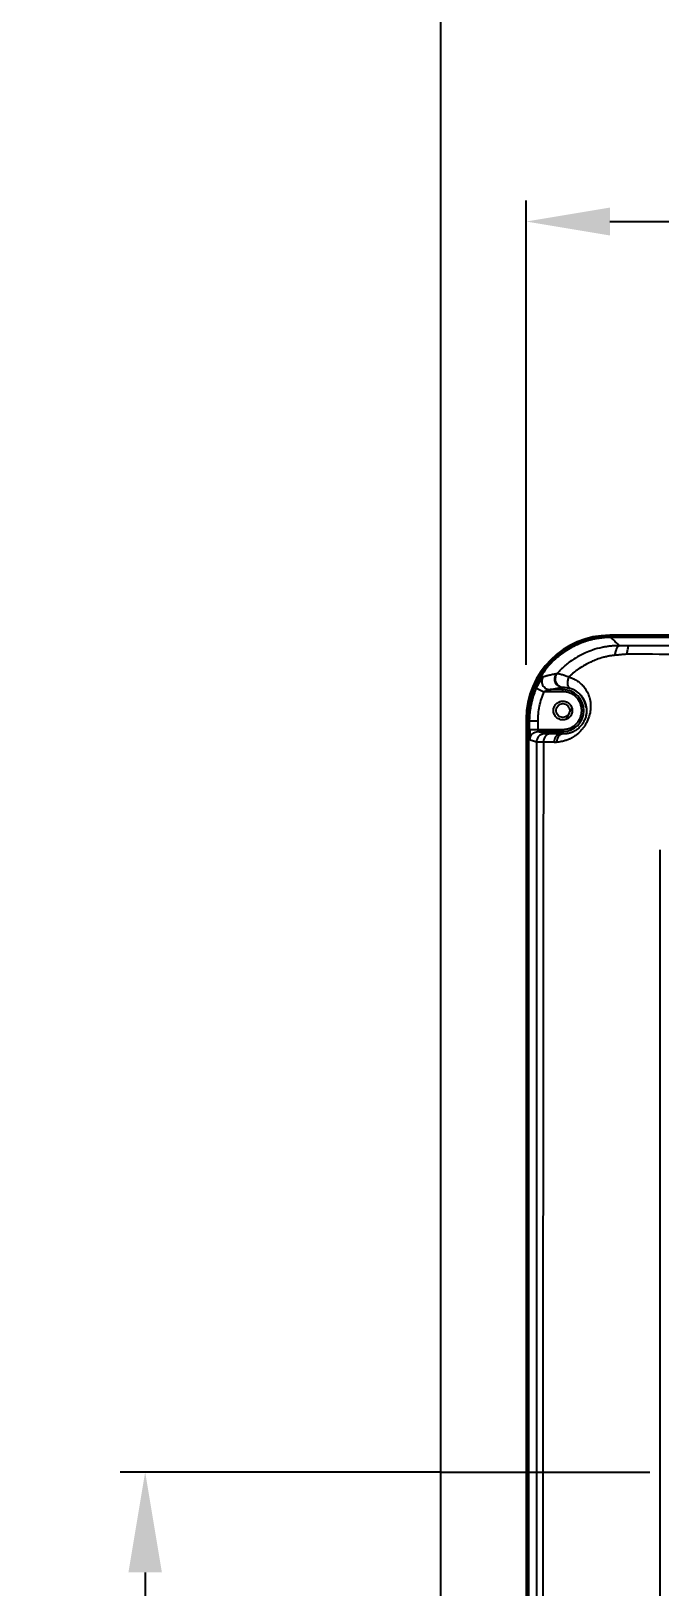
# Model space of a CAD drawing. Extents: x -7692 to 9871, y -72 to 2456.
# Drawn here: x -7653.2 to -7503, y 1648.3 to 2020.1 of the extents above; entities that cross this region are included whole.
import ezdxf

# ---------------------------------------------------------------- set-up
doc = ezdxf.new("R2010")
doc.units = 0
doc.header["$LTSCALE"] = 20
doc.header["$MEASUREMENT"] = 0
doc.linetypes.add('CENTER', pattern=[2, 1.25, -0.25, 0.25, -0.25])
doc.layers.get('0').update_dxf_attribs({"linetype": 'CONTINUOUS'})
doc.layers.get('DEFPOINTS').update_dxf_attribs({"linetype": 'CONTINUOUS'})
doc.layers.add('6', color=6, linetype='CONTINUOUS')
doc.layers.add('CENTER', color=2, linetype='CENTER')
doc.styles.get("Standard").update_dxf_attribs({"font": 'NanumGothic.ttf'})
doc.dimstyles.get("Standard").update_dxf_attribs({"dimtxt": 2.7, "dimasz": 2.5, "dimexe": 1.5, "dimexo": 1.5, "dimgap": 1.5, "dimtad": 1, "dimdec": 0, "dimlfac": 10, "dimzin": 0, "dimdsep": 46, "dimtxsty": 'Standard', "dimcen": 0, "dimclrt": 2, "dimadec": 0, "dimazin": 0, "dimtfac": 1, "dimtdec": 0, "dimtmove": 0, "dimatfit": 3, "dimfxl": 0, "dimtolj": 1, "dimtzin": 0, "dimarcsym": 0})

# ---------------------------------------------------------------- blocks, each defined once
blk = doc.blocks.new('*D39')
at = {"color": 3, "lineweight": -2}
for p, q in [((-7555.22, 1675.72), (-7631.99, 1675.72)), ((-7625.99, 1651.72), (-7625.99, 1575.79)), ((-7625.99, 1449.72), (-7625.99, 1525.66)), ((-7569.06, 1425.72), (-7631.99, 1425.72))]:
    blk.add_line(p, q, dxfattribs=at)
at = {"color": 3}
for points in [[(-7629.99, 1651.72), (-7621.99, 1651.72), (-7625.99, 1675.72)], [(-7629.99, 1449.72), (-7621.99, 1449.72), (-7625.99, 1425.72)]]:
    blk.add_solid(points, dxfattribs=at)
at = {"layer": 'DEFPOINTS', "color": 0}
for p in [(-7553.42, 1675.72), (-7625.99, 1425.72), (-7567.26, 1425.72)]:
    blk.add_point(p, dxfattribs=at)
at = {"color": 2, "insert": (-7625.99, 1550.72), "char_height": 24, "attachment_point": 5}
blk.add_mtext('\\A1;250', dxfattribs=at)
blk = doc.blocks.new('*D40')
at = {"color": 3, "lineweight": -2}
for p, q in [((-7534.92, 1868.66), (-7534.92, 1979.6)), ((-6879.87, 1690.11), (-6879.87, 1979.6)), ((-7514.92, 1974.6), (-6899.87, 1974.6))]:
    blk.add_line(p, q, dxfattribs=at)
at = {"color": 3}
for points in [[(-7514.92, 1977.94), (-7514.92, 1971.27), (-7534.92, 1974.6)], [(-6899.87, 1977.94), (-6899.87, 1971.27), (-6879.87, 1974.6)]]:
    blk.add_solid(points, dxfattribs=at)
at = {"layer": 'DEFPOINTS', "color": 0}
for p in [(-6879.87, 1974.6), (-7534.92, 1867.16), (-6879.87, 1688.61)]:
    blk.add_point(p, dxfattribs=at)
at = {"color": 2, "insert": (-7207.4, 1995.49), "char_height": 20, "attachment_point": 5}
blk.add_mtext('\\A1;655', dxfattribs=at)

msp = doc.modelspace()

# ---------------------------------------------------------------- linework, layer by layer
for p, q in [((-7335.19, 1875.72), (-7514.92, 1875.72)), ((-7335.51, 1875.45), (-7514.64, 1875.45)), ((-7335.57, 1875.19), (-7514.64, 1875.19)), ((-7526.14, 1862.73), (-7526.14, 1863.25)), ((-7526.14, 1862.23), (-7530.62, 1862.23)), ((-7526.14, 1862.73), (-7529.21, 1862.73)), ((-7526.14, 1862.23), (-7526.14, 1862.73)), ((-7534.92, 1855.72), (-7534.92, 1495.72)), ((-7534.65, 1855.45), (-7534.65, 1496)), ((-7534.39, 1855.45), (-7534.39, 1496)), ((-7534.09, 1853.22), (-7534.09, 1855.15)), ((-7534.09, 1853.22), (-7532.09, 1853.22)), ((-7532.09, 1853.22), (-7532.09, 1855.15)), ((-7532.09, 1853.22), (-7526.14, 1853.22)), ((-7532.05, 1852.72), (-7526.14, 1852.72)), ((-7526.72, 1852.12), (-7529.27, 1852.15)), ((-7526.14, 1853.22), (-7526.14, 1852.72)), ((-7526.14, 1852.72), (-7526.14, 1852.12))]:
    msp.add_line(p, q)
msp.add_circle((-7526.14, 1857.72), 1.65)
for centre, radius, start, end in [((-7514.92, 1855.72), 20, 90, 180), ((-7526.09, 1857.71), 5.58, 7.4628, 72.2846), ((-7526.14, 1857.72), 5, 270, 90), ((-7507.88, 1852.07), 26.2, 177.4509, 180.8815), ((-7526.43, 1850.32), 1.82, 99.2413, 186.2515)]:
    msp.add_arc(centre, radius, start, end)
for points, knots in [([(-7514.92, 1875.19), (-7515.08, 1875.19), (-7515.38, 1875.18), (-7515.84, 1875.16), (-7516.28, 1875.13), (-7516.73, 1875.09), (-7517.16, 1875.03), (-7517.59, 1874.98), (-7518.01, 1874.91), (-7518.42, 1874.83), (-7518.83, 1874.75), (-7519.22, 1874.66), (-7519.61, 1874.56), (-7519.98, 1874.46), (-7520.35, 1874.35), (-7520.7, 1874.24), (-7521.05, 1874.13), (-7521.38, 1874.01), (-7521.71, 1873.89), (-7522.02, 1873.77), (-7522.82, 1873.44), (-7524.08, 1872.83), (-7525.72, 1871.84), (-7527.24, 1870.7), (-7528.63, 1869.43), (-7529.9, 1868.04), (-7531.03, 1866.52), (-7532.03, 1864.88), (-7532.68, 1863.53), (-7533.08, 1862.54), (-7533.31, 1861.91), (-7533.52, 1861.25), (-7533.73, 1860.55), (-7533.91, 1859.82), (-7534.07, 1859.06), (-7534.2, 1858.26), (-7534.3, 1857.44), (-7534.37, 1856.59), (-7534.38, 1856.01), (-7534.39, 1855.72)], [0, 0, 0, 0, 0.0151298, 0.0300926, 0.044878, 0.0594759, 0.0738765, 0.0880703, 0.1020481, 0.1158011, 0.1293207, 0.1425987, 0.1556274, 0.1683991, 0.1809069, 0.193144, 0.205104, 0.2167808, 0.2281687, 0.2392625, 0.250057, 0.3133334, 0.3762976, 0.4386242, 0.5000056, 0.5613855, 0.6237117, 0.6866762, 0.7499538, 0.7707149, 0.7925404, 0.8153929, 0.8392303, 0.8640059, 0.8896682, 0.9161613, 0.9434248, 0.9713939, 1, 1, 1, 1]), ([(-7514.92, 1875.45), (-7516.1, 1875.39), (-7518.63, 1875.25), (-7521.97, 1874.25), (-7524.74, 1872.88), (-7526.44, 1871.81), (-7527.25, 1871.09), (-7527.44, 1870.92)], [0, 0, 0, 0, 0.2599736, 0.5599109, 0.7606481, 0.9434204, 1, 1, 1, 1]), ([(-7514.92, 1875.19), (-7514.92, 1875.26), (-7514.92, 1875.33), (-7514.92, 1875.42), (-7514.92, 1875.45), (-7514.92, 1875.45)], [0, 0, 0, 0, 0.5, 0.5, 1, 1, 1, 1]), ([(-7514.64, 1875.19), (-7514.64, 1875.27), (-7514.64, 1875.33), (-7514.64, 1875.42), (-7514.64, 1875.45), (-7514.64, 1875.45)], [0, 0, 0, 0, 0.5, 0.5, 1, 1, 1, 1]), ([(-7527.44, 1870.92), (-7527.93, 1870.52), (-7528.91, 1869.72), (-7529.71, 1868.73), (-7530.12, 1868.24)], [0, 0, 0, 0, 0.498881, 1, 1, 1, 1]), ([(-7515.94, 1872.95), (-7516.07, 1872.93), (-7516.35, 1872.88), (-7517.4, 1872.68), (-7518.89, 1872.27), (-7520.87, 1871.5), (-7522.66, 1870.59), (-7524.07, 1869.67), (-7525.06, 1868.91), (-7525.7, 1868.38), (-7526.32, 1867.81), (-7526.93, 1867.22), (-7527.31, 1866.8), (-7527.5, 1866.59)], [0, 0, 0, 0, 0.029125, 0.062143, 0.239424, 0.37372, 0.534981, 0.686976, 0.749193, 0.811592, 0.874186, 0.936985, 1, 1, 1, 1]), ([(-7513.71, 1870.92), (-7513.84, 1870.91), (-7514.11, 1870.88), (-7514.52, 1870.83), (-7514.93, 1870.76), (-7515.34, 1870.68), (-7515.75, 1870.6), (-7516.17, 1870.5), (-7516.94, 1870.3), (-7518.05, 1869.94), (-7519.49, 1869.34), (-7520.89, 1868.62), (-7522.01, 1867.91), (-7522.88, 1867.3), (-7523.51, 1866.81), (-7524.13, 1866.29), (-7524.52, 1865.93), (-7524.72, 1865.74)], [0, 0, 0, 0, 0.0328824, 0.066074, 0.0995949, 0.1334644, 0.1677014, 0.2023239, 0.2373494, 0.3597721, 0.4855287, 0.6120088, 0.7410277, 0.8054256, 0.8700368, 0.934887, 1, 1, 1, 1]), ([(-7512.67, 1873.21), (-7512.79, 1873.21), (-7513.04, 1873.21), (-7513.43, 1873.2), (-7513.84, 1873.18), (-7514.27, 1873.15), (-7514.69, 1873.12), (-7515.25, 1873.06), (-7515.66, 1872.99), (-7515.94, 1872.95)], [0, 0, 0, 0, 0.111027, 0.228964, 0.353794, 0.485494, 0.624033, 0.73976, 1, 1, 1, 1]), ([(-7513.71, 1870.92), (-7513.64, 1871.26), (-7513.57, 1871.57), (-7513.41, 1872.13), (-7513.32, 1872.37), (-7513.14, 1872.77), (-7513.05, 1872.92), (-7512.86, 1873.14), (-7512.76, 1873.2), (-7512.67, 1873.21)], [0, 0, 0, 0, 0.25, 0.25, 0.5, 0.5, 0.75, 0.75, 1, 1, 1, 1]), ([(-7510.81, 1871.2), (-7510.97, 1871.18), (-7511.28, 1871.16), (-7511.76, 1871.11), (-7512.24, 1871.07), (-7512.73, 1871.02), (-7513.21, 1870.97), (-7513.54, 1870.94), (-7513.71, 1870.92)], [0, 0, 0, 0, 0.162195, 0.326166, 0.491923, 0.659476, 0.828832, 1, 1, 1, 1]), ([(-7510.81, 1871.2), (-7510.78, 1871.5), (-7510.74, 1871.77), (-7510.66, 1872.26), (-7510.62, 1872.47), (-7510.53, 1872.81), (-7510.49, 1872.95), (-7510.4, 1873.13), (-7510.35, 1873.18), (-7510.3, 1873.2)], [0, 0, 0, 0, 0.25, 0.25, 0.5, 0.5, 0.75, 0.75, 1, 1, 1, 1]), ([(-7432.24, 1870.3), (-7434.21, 1870.31), (-7438.07, 1870.33), (-7443.75, 1870.35), (-7379.22, 1870.37), (-7384.49, 1870.4), (-7389.55, 1870.42), (-7398.51, 1870.47), (-7411.88, 1870.54), (-7426.8, 1870.63), (-7439.19, 1870.7), (-7447.31, 1870.76), (-7457.01, 1870.82), (-7466.61, 1870.89), (-7477.72, 1870.97), (-7487.79, 1871.04), (-7498.94, 1871.12), (-7506.73, 1871.17), (-7510.81, 1871.2)], [0, 0, 0, 0, 0.039669, 0.077839, 0.114577, 0.149944, 0.183997, 0.216789, 0.3305, 0.453787, 0.517864, 0.580621, 0.617858, 0.713716, 0.774615, 0.842394, 0.917358, 1, 1, 1, 1]), ([(-7431.9, 1872.74), (-7444.28, 1872.77), (-7386.67, 1872.81), (-7411.42, 1872.88), (-7423.8, 1872.91), (-7448.53, 1872.99), (-7460.9, 1873.03), (-7485.61, 1873.11), (-7497.96, 1873.15), (-7510.3, 1873.2)], [0, 0, 0, 0, 0.25, 0.25, 0.5, 0.5, 0.75, 0.75, 1, 1, 1, 1]), ([(-7530.12, 1868.24), (-7530.29, 1868.05), (-7531.02, 1867.23), (-7532.07, 1865.55), (-7533.44, 1862.8), (-7534.45, 1859.47), (-7534.58, 1856.91), (-7534.65, 1855.72)], [0, 0, 0, 0, 0.058091, 0.242049, 0.434562, 0.736957, 1, 1, 1, 1]), ([(-7534.09, 1855.15), (-7534.09, 1855.3), (-7534.09, 1855.6), (-7534.07, 1856.06), (-7534.04, 1856.51), (-7534.01, 1856.96), (-7533.96, 1857.4), (-7533.91, 1857.84), (-7533.84, 1858.28), (-7533.77, 1858.71), (-7533.68, 1859.13), (-7533.59, 1859.55), (-7533.49, 1859.97), (-7533.39, 1860.37), (-7533.27, 1860.77), (-7533.15, 1861.17), (-7533.02, 1861.55), (-7532.89, 1861.93), (-7532.75, 1862.3), (-7532.6, 1862.67), (-7532.5, 1862.9), (-7532.45, 1863.02)], [0, 0, 0, 0, 0.056399, 0.112535, 0.168379, 0.223901, 0.279073, 0.333866, 0.388254, 0.442208, 0.495703, 0.548712, 0.601209, 0.653171, 0.704573, 0.755392, 0.805607, 0.855195, 0.904137, 0.952411, 1, 1, 1, 1]), ([(-7532.45, 1863.02), (-7532.3, 1863.35), (-7531.99, 1864.04), (-7531.56, 1864.81), (-7531.25, 1865.3), (-7531.09, 1865.55), (-7531.03, 1865.63), (-7531.01, 1865.65)], [0, 0, 0, 0, 0.297329, 0.621085, 0.782943, 0.936101, 1, 1, 1, 1]), ([(-7532.45, 1863.02), (-7532.45, 1863.02), (-7532.39, 1863), (-7532.26, 1862.94), (-7532.21, 1862.92), (-7532.09, 1862.87), (-7532.02, 1862.84), (-7531.78, 1862.73), (-7531.58, 1862.64), (-7531.12, 1862.44), (-7530.87, 1862.33), (-7530.62, 1862.23)], [0, 0, 0, 0, 0.25, 0.25, 0.375, 0.375, 0.5, 0.5, 0.75, 0.75, 1, 1, 1, 1]), ([(-7530.89, 1865.81), (-7530.99, 1865.65), (-7531.07, 1865.48), (-7531.18, 1865.12), (-7531.21, 1864.93), (-7531.21, 1864.57), (-7531.19, 1864.4), (-7531.13, 1864.15), (-7531.11, 1864.08), (-7531.05, 1863.93), (-7531.02, 1863.86), (-7530.9, 1863.65), (-7530.81, 1863.51), (-7530.57, 1863.25), (-7530.43, 1863.13), (-7530.12, 1862.93), (-7529.95, 1862.86), (-7529.59, 1862.75), (-7529.4, 1862.73), (-7529.21, 1862.73)], [0, 0, 0, 0, 0.125, 0.125, 0.25, 0.25, 0.375, 0.375, 0.4375, 0.4375, 0.5, 0.5, 0.625, 0.625, 0.75, 0.75, 0.875, 0.875, 1, 1, 1, 1]), ([(-7531.01, 1865.65), (-7530.99, 1865.69), (-7530.92, 1865.79), (-7530.9, 1865.8), (-7530.89, 1865.81)], [0, 0, 0, 0, 0.372679, 1, 1, 1, 1]), ([(-7530.89, 1865.81), (-7530.84, 1865.83), (-7530.73, 1865.86), (-7530.55, 1865.91), (-7530.36, 1865.97), (-7530.16, 1866.02), (-7529.95, 1866.08), (-7529.74, 1866.13), (-7529.45, 1866.2), (-7529.09, 1866.28), (-7528.64, 1866.38), (-7528.17, 1866.47), (-7527.82, 1866.54), (-7527.65, 1866.57)], [0, 0, 0, 0, 0.074366, 0.14826, 0.221681, 0.29463, 0.367107, 0.439113, 0.510646, 0.636377, 0.759846, 0.881053, 1, 1, 1, 1]), ([(-7529.21, 1862.73), (-7528.86, 1862.81), (-7528.44, 1862.9), (-7527.43, 1863.08), (-7526.84, 1863.17), (-7526.14, 1863.25)], [0, 0, 0, 0, 0.5, 0.5, 1, 1, 1, 1]), ([(-7527.65, 1866.57), (-7527.78, 1866.42), (-7527.89, 1866.25), (-7528.05, 1865.88), (-7528.1, 1865.69), (-7528.15, 1865.3), (-7528.14, 1865.11), (-7528.08, 1864.74), (-7528.03, 1864.58), (-7527.89, 1864.28), (-7527.8, 1864.12), (-7527.57, 1863.84), (-7527.43, 1863.71), (-7527.1, 1863.49), (-7526.92, 1863.4), (-7526.54, 1863.28), (-7526.34, 1863.25), (-7526.14, 1863.25)], [0, 0, 0, 0, 0.125, 0.125, 0.25, 0.25, 0.375, 0.375, 0.5, 0.5, 0.625, 0.625, 0.75, 0.75, 0.875, 0.875, 1, 1, 1, 1]), ([(-7527.5, 1866.59), (-7527.63, 1866.45), (-7527.74, 1866.28), (-7527.9, 1865.91), (-7527.96, 1865.72), (-7528, 1865.34), (-7528, 1865.14), (-7527.94, 1864.78), (-7527.89, 1864.62), (-7527.76, 1864.31), (-7527.67, 1864.16), (-7527.45, 1863.88), (-7527.31, 1863.75), (-7526.99, 1863.52), (-7526.81, 1863.43), (-7526.43, 1863.31), (-7526.23, 1863.27), (-7526.04, 1863.27)], [0, 0, 0, 0, 0.125, 0.125, 0.25, 0.25, 0.375, 0.375, 0.5, 0.5, 0.625, 0.625, 0.75, 0.75, 0.875, 0.875, 1, 1, 1, 1]), ([(-7524.72, 1865.74), (-7524.64, 1865.72), (-7524.47, 1865.67), (-7524.22, 1865.58), (-7523.97, 1865.49), (-7523.73, 1865.38), (-7523.49, 1865.27), (-7523.06, 1865.05), (-7522.45, 1864.66), (-7521.83, 1864.14), (-7521.35, 1863.65), (-7520.85, 1863.05), (-7520.28, 1862.15), (-7519.76, 1860.85), (-7519.53, 1859.58), (-7519.5, 1858.48), (-7519.6, 1857.36), (-7519.93, 1855.98), (-7520.55, 1854.66), (-7521.17, 1853.72), (-7521.82, 1852.91), (-7522.62, 1852.14), (-7523.53, 1851.47), (-7524.37, 1851), (-7525.19, 1850.64), (-7525.89, 1850.42), (-7526.53, 1850.28), (-7527.09, 1850.19), (-7527.46, 1850.16), (-7527.65, 1850.15)], [0, 0, 0, 0, 0.012323, 0.024631, 0.036936, 0.049248, 0.061578, 0.073935, 0.119024, 0.164121, 0.19081, 0.217478, 0.276542, 0.341403, 0.410633, 0.446065, 0.480251, 0.546027, 0.608588, 0.640509, 0.673284, 0.729564, 0.774306, 0.82213, 0.863404, 0.906718, 0.937368, 0.968433, 1, 1, 1, 1]), ([(-7527.5, 1866.59), (-7527.49, 1866.59), (-7527.48, 1866.59), (-7527.46, 1866.58), (-7527.42, 1866.58), (-7527.38, 1866.57), (-7527.29, 1866.55), (-7527.13, 1866.52), (-7526.85, 1866.46), (-7526.47, 1866.38), (-7526.09, 1866.27), (-7525.72, 1866.15), (-7525.39, 1866.03), (-7525.04, 1865.89), (-7524.8, 1865.78), (-7524.72, 1865.74)], [0, 0, 0, 0, 0.038203, 0.076888, 0.116056, 0.155704, 0.195828, 0.305322, 0.421902, 0.545315, 0.68704, 0.754353, 0.837012, 0.94175, 1, 1, 1, 1]), ([(-7526.04, 1863.27), (-7526.02, 1863.27), (-7525.96, 1863.28), (-7525.78, 1863.27), (-7525.66, 1863.27), (-7525.22, 1863.23), (-7524.83, 1863.16), (-7524.39, 1863.02)], [0, 0, 0, 0, 0.25, 0.25, 0.5, 0.5, 1, 1, 1, 1]), ([(-7524.72, 1865.74), (-7524.83, 1865.51), (-7524.94, 1865.24), (-7525.06, 1864.65), (-7525.08, 1864.33), (-7525.01, 1863.77), (-7524.92, 1863.53), (-7524.69, 1863.18), (-7524.54, 1863.07), (-7524.39, 1863.02)], [0, 0, 0, 0, 0.25, 0.25, 0.5, 0.5, 0.75, 0.75, 1, 1, 1, 1]), ([(-7532.09, 1855.15), (-7532.09, 1856.36), (-7531.97, 1857.57), (-7531.47, 1859.95), (-7531.1, 1861.11), (-7530.62, 1862.23)], [0, 0, 0, 0, 0.5, 0.5, 1, 1, 1, 1]), ([(-7530.62, 1862.23), (-7530.35, 1862.35), (-7530.04, 1862.47), (-7529.62, 1862.61), (-7529.49, 1862.65), (-7529.29, 1862.71), (-7529.23, 1862.72), (-7529.21, 1862.73)], [0, 0, 0, 0, 0.5, 0.5, 0.75, 0.75, 1, 1, 1, 1]), ([(-7526.14, 1855.47), (-7526.19, 1855.47), (-7526.28, 1855.47), (-7526.43, 1855.49), (-7526.56, 1855.51), (-7526.7, 1855.54), (-7526.84, 1855.58), (-7527.07, 1855.66), (-7527.39, 1855.83), (-7527.74, 1856.12), (-7528.04, 1856.48), (-7528.24, 1856.88), (-7528.37, 1857.3), (-7528.41, 1857.72), (-7528.37, 1858.14), (-7528.24, 1858.56), (-7528.04, 1858.97), (-7527.74, 1859.32), (-7527.39, 1859.62), (-7527.03, 1859.8), (-7526.7, 1859.91), (-7526.43, 1859.96), (-7526.24, 1859.97), (-7526.14, 1859.97)], [0, 0, 0, 0, 0.020165, 0.040167, 0.060084, 0.079997, 0.099986, 0.120129, 0.185073, 0.250092, 0.315036, 0.380055, 0.440004, 0.500029, 0.559978, 0.620002, 0.684946, 0.749965, 0.814909, 0.879928, 0.920009, 0.959819, 1, 1, 1, 1]), ([(-7526.14, 1853.22), (-7526.07, 1853.22), (-7525.93, 1853.22), (-7525.72, 1853.23), (-7525.51, 1853.26), (-7525.3, 1853.29), (-7525.09, 1853.34), (-7524.89, 1853.39), (-7524.68, 1853.46), (-7524.41, 1853.56), (-7524.07, 1853.71), (-7523.67, 1853.95), (-7523.3, 1854.22), (-7522.84, 1854.63), (-7522.35, 1855.23), (-7521.94, 1856.03), (-7521.69, 1856.87), (-7521.61, 1857.72), (-7521.69, 1858.57), (-7521.94, 1859.41), (-7522.35, 1860.21), (-7522.84, 1860.81), (-7523.3, 1861.22), (-7523.67, 1861.5), (-7524.07, 1861.73), (-7524.47, 1861.91), (-7524.88, 1862.05), (-7525.3, 1862.15), (-7525.72, 1862.21), (-7526, 1862.22), (-7526.14, 1862.23)], [0, 0, 0, 0, 0.015134, 0.030167, 0.045131, 0.06006, 0.074987, 0.089948, 0.104974, 0.1201, 0.152258, 0.184453, 0.217296, 0.250176, 0.315811, 0.380082, 0.44003, 0.500016, 0.559965, 0.61995, 0.684221, 0.749856, 0.782699, 0.815579, 0.847737, 0.879933, 0.910063, 0.939938, 0.969827, 1, 1, 1, 1]), ([(-7522.35, 1861.85), (-7522.29, 1861.79), (-7522.17, 1861.68), (-7522, 1861.5), (-7521.84, 1861.32), (-7521.68, 1861.13), (-7521.53, 1860.93), (-7521.39, 1860.73), (-7521.26, 1860.52), (-7521.14, 1860.3), (-7521.03, 1860.07), (-7520.93, 1859.84), (-7520.83, 1859.6), (-7520.75, 1859.36), (-7520.68, 1859.11), (-7520.62, 1858.85), (-7520.57, 1858.59), (-7520.52, 1858.21), (-7520.49, 1857.73), (-7520.52, 1857.13), (-7520.61, 1856.54), (-7520.74, 1856.06), (-7520.87, 1855.68), (-7521.02, 1855.32), (-7521.24, 1854.89), (-7521.56, 1854.39), (-7522.08, 1853.76), (-7522.6, 1853.3), (-7523.24, 1852.87), (-7523.64, 1852.66), (-7524.03, 1852.5), (-7524.24, 1852.42), (-7524.49, 1852.34), (-7524.77, 1852.27), (-7525.07, 1852.2), (-7525.41, 1852.15), (-7525.77, 1852.12), (-7526.01, 1852.12), (-7526.14, 1852.12)], [0, 0, 0, 0, 0.0202498, 0.0405008, 0.060747, 0.0809826, 0.1012021, 0.1213984, 0.1415636, 0.1616904, 0.181773, 0.2018024, 0.2217657, 0.2416524, 0.2614552, 0.2811673, 0.3007687, 0.3202391, 0.3623105, 0.4003725, 0.4363665, 0.4716823, 0.4881144, 0.504432, 0.5365036, 0.5692021, 0.6039411, 0.6823618, 0.7053268, 0.7744197, 0.7917207, 0.8120694, 0.8355101, 0.8620791, 0.8917935, 0.9246687, 0.9607331, 1, 1, 1, 1]), ([(-7526.14, 1859.97), (-7526.1, 1859.97), (-7526, 1859.97), (-7525.86, 1859.95), (-7525.72, 1859.93), (-7525.58, 1859.9), (-7525.45, 1859.86), (-7525.21, 1859.78), (-7524.9, 1859.62), (-7524.54, 1859.32), (-7524.25, 1858.97), (-7524.04, 1858.57), (-7523.92, 1858.15), (-7523.88, 1857.72), (-7523.92, 1857.3), (-7524.04, 1856.88), (-7524.25, 1856.48), (-7524.54, 1856.12), (-7524.9, 1855.83), (-7525.26, 1855.64), (-7525.58, 1855.54), (-7525.86, 1855.48), (-7526.05, 1855.47), (-7526.14, 1855.47)], [0, 0, 0, 0, 0.020165, 0.040167, 0.060084, 0.079997, 0.099986, 0.120129, 0.185073, 0.250092, 0.315036, 0.380055, 0.440004, 0.500029, 0.559978, 0.620002, 0.684946, 0.749965, 0.814909, 0.879928, 0.920009, 0.959819, 1, 1, 1, 1]), ([(-7534.39, 1855.72), (-7534.46, 1855.72), (-7534.53, 1855.72), (-7534.62, 1855.72), (-7534.65, 1855.72), (-7534.65, 1855.72)], [0, 0, 0, 0, 0.5, 0.5, 1, 1, 1, 1]), ([(-7523.97, 1858.12), (-7524.08, 1857.96), (-7524.65, 1857.19), (-7525.06, 1856.32), (-7525.39, 1855.62)], [0, 0, 0, 0, 0.199949, 1, 1, 1, 1]), ([(-7520.55, 1858.43), (-7520.55, 1858.39), (-7520.5, 1858.16), (-7520.49, 1857.72), (-7520.52, 1856.95), (-7520.72, 1855.99), (-7521.22, 1854.85), (-7521.96, 1853.85), (-7522.51, 1853.41), (-7522.81, 1853.17)], [0, 0, 0, 0, 0.0234486, 0.1371932, 0.2406898, 0.4322307, 0.6065297, 0.7879902, 1, 1, 1, 1]), ([(-7534.39, 1855.45), (-7534.46, 1855.45), (-7534.53, 1855.45), (-7534.62, 1855.45), (-7534.65, 1855.45), (-7534.65, 1855.45)], [0, 0, 0, 0, 0.5, 0.5, 1, 1, 1, 1]), ([(-7534.09, 1855.15), (-7534.12, 1855.17), (-7534.18, 1855.23), (-7534.26, 1855.31), (-7534.33, 1855.38), (-7534.37, 1855.42), (-7534.39, 1855.45)], [0, 0, 0, 0, 0.249965, 0.499954, 0.749965, 1, 1, 1, 1]), ([(-7532.09, 1855.15), (-7532.35, 1855.15), (-7532.61, 1855.15), (-7533.09, 1855.15), (-7533.31, 1855.15), (-7533.68, 1855.15), (-7533.83, 1855.15), (-7534.03, 1855.15), (-7534.09, 1855.15), (-7534.09, 1855.15)], [0, 0, 0, 0, 0.25, 0.25, 0.5, 0.5, 0.75, 0.75, 1, 1, 1, 1]), ([(-7534.08, 1851.8), (-7534.08, 1851.81), (-7534.08, 1851.96), (-7534.09, 1852.42), (-7534.09, 1852.9), (-7534.09, 1853.22)], [0, 0, 0, 0, 0.034288, 0.370629, 1, 1, 1, 1]), ([(-7534.05, 1850.72), (-7534.05, 1850.75), (-7534.06, 1850.81), (-7534.07, 1851.12), (-7534.08, 1851.42), (-7534.08, 1851.68), (-7534.08, 1851.8)], [0, 0, 0, 0, 0.390795, 0.600207, 0.810361, 1, 1, 1, 1]), ([(-7534.05, 1850.72), (-7534.02, 1850.97), (-7533.98, 1851.36), (-7533.73, 1851.82), (-7533.47, 1852.14), (-7533.15, 1852.4), (-7532.69, 1852.65), (-7532.3, 1852.69), (-7532.05, 1852.72)], [0, 0, 0, 0, 0.239459, 0.368359, 0.499994, 0.631637, 0.760538, 1, 1, 1, 1]), ([(-7530.47, 1852.18), (-7530.71, 1852.18), (-7530.96, 1852.13), (-7531.45, 1851.94), (-7531.69, 1851.78), (-7532.08, 1851.39), (-7532.23, 1851.16), (-7532.43, 1850.67), (-7532.47, 1850.41), (-7532.47, 1850.18)], [0, 0, 0, 0, 0.25, 0.25, 0.5, 0.5, 0.75, 0.75, 1, 1, 1, 1]), ([(-7532.05, 1852.72), (-7532.06, 1852.72), (-7532.07, 1852.77), (-7532.09, 1852.96), (-7532.09, 1853.09), (-7532.09, 1853.22)], [0, 0, 0, 0, 0.5, 0.5, 1, 1, 1, 1]), ([(-7529.27, 1852.15), (-7529.45, 1852.15), (-7529.65, 1852.1), (-7530.02, 1851.91), (-7530.2, 1851.75), (-7530.49, 1851.36), (-7530.61, 1851.13), (-7530.76, 1850.64), (-7530.79, 1850.38), (-7530.79, 1850.15)], [0, 0, 0, 0, 0.25, 0.25, 0.5, 0.5, 0.75, 0.75, 1, 1, 1, 1]), ([(-7529.27, 1852.15), (-7529.64, 1852.15), (-7529.93, 1852.16), (-7530.34, 1852.17), (-7530.45, 1852.17), (-7530.47, 1852.18)], [0, 0, 0, 0, 0.5, 0.5, 1, 1, 1, 1]), ([(-7526.14, 1852.12), (-7526.31, 1852.12), (-7526.49, 1852.08), (-7526.85, 1851.9), (-7527.02, 1851.76), (-7527.32, 1851.38), (-7527.44, 1851.15), (-7527.6, 1850.66), (-7527.64, 1850.4), (-7527.65, 1850.15)], [0, 0, 0, 0, 0.25, 0.25, 0.5, 0.5, 0.75, 0.75, 1, 1, 1, 1]), ([(-7530.79, 1850.15), (-7530.84, 1850.15), (-7530.95, 1850.15), (-7531.11, 1850.15), (-7531.27, 1850.15), (-7531.45, 1850.16), (-7531.62, 1850.16), (-7531.8, 1850.16), (-7531.96, 1850.16), (-7532.12, 1850.16), (-7532.25, 1850.17), (-7532.36, 1850.17), (-7532.44, 1850.17), (-7532.46, 1850.17), (-7532.47, 1850.18)], [0, 0, 0, 0, 0.04869, 0.103727, 0.165173, 0.23307, 0.307434, 0.388244, 0.475431, 0.568869, 0.668363, 0.773637, 0.884333, 1, 1, 1, 1]), ([(-7532.47, 1850.18), (-7532.47, 1793.86), (-7532.47, 1737.54), (-7532.47, 1624.9), (-7532.47, 1568.58), (-7532.47, 1512.27)], [0, 0, 0, 0, 0.5, 0.5, 1, 1, 1, 1]), ([(-7530.79, 1850.15), (-7530.81, 1839.37), (-7530.84, 1817.58), (-7530.87, 1784.53), (-7530.89, 1750.77), (-7530.91, 1716.3), (-7530.92, 1673.71), (-7530.91, 1623.82), (-7530.87, 1567.46), (-7530.83, 1530.48), (-7530.81, 1512.29)], [0, 0, 0, 0, 0.095708, 0.193532, 0.293459, 0.395477, 0.499572, 0.671651, 0.83848, 1, 1, 1, 1]), ([(-7528.24, 1850.13), (-7528.66, 1850.13), (-7529.52, 1850.14), (-7530.37, 1850.15), (-7530.79, 1850.15)], [0, 0, 0, 0, 0.498145, 1, 1, 1, 1]), ([(-7502.96, 1824.4), (-7502.97, 1774.85), (-7502.97, 1725.28), (-7502.97, 1626.16), (-7502.97, 1576.59), (-7502.96, 1527.04)], [0, 0, 0, 0, 0.5, 0.5, 1, 1, 1, 1])]:
    msp.add_open_spline(points, degree=3, knots=knots)
for points, degree in [([(-7514.92, 1875.45), (-7514.92, 1875.62), (-7514.92, 1875.71), (-7514.92, 1875.72)], 3), ([(-7514.92, 1875.45), (-7514.83, 1875.45), (-7514.74, 1875.45), (-7514.64, 1875.45)], 3), ([(-7514.64, 1875.19), (-7514.74, 1875.19), (-7514.83, 1875.19), (-7514.92, 1875.19)], 3), ([(-7512.67, 1873.21), (-7513.65, 1874.19), (-7514.3, 1874.85), (-7514.64, 1875.19)], 3), ([(-7510.3, 1873.2), (-7511.1, 1873.2), (-7511.89, 1873.21), (-7512.67, 1873.21)], 3), ([(-7527.65, 1866.57), (-7527.6, 1866.58), (-7527.55, 1866.59), (-7527.5, 1866.59)], 3), ([(-7526.14, 1863.25), (-7526.11, 1863.26), (-7526.07, 1863.27), (-7526.04, 1863.27)], 3), ([(-7534.65, 1855.72), (-7534.92, 1855.72)], 1), ([(-7534.65, 1855.72), (-7534.65, 1855.63), (-7534.65, 1855.54), (-7534.65, 1855.45)], 3), ([(-7534.39, 1855.72), (-7534.39, 1855.63), (-7534.39, 1855.54), (-7534.39, 1855.45)], 3), ([(-7530.47, 1852.18), (-7531.16, 1852.36), (-7531.68, 1852.54), (-7532.05, 1852.72)], 3), ([(-7526.14, 1852.12), (-7526.34, 1852.12), (-7526.53, 1852.12), (-7526.72, 1852.12)], 3), ([(-7532.47, 1850.18), (-7533.16, 1850.36), (-7533.68, 1850.54), (-7534.05, 1850.72)], 3), ([(-7528.24, 1850.13), (-7528.04, 1850.14), (-7527.85, 1850.14), (-7527.65, 1850.15)], 3)]:
    msp.add_open_spline(points, degree=degree)
at = {"layer": '6'}
msp.add_lwpolyline([(-6555.38, 2200.76), (-7555.38, 2200.76), (-7555.38, 275.72), (-5627.88, 275.72), (-5627.88, 1300.72)], dxfattribs=at)
at = {"layer": 'CENTER', "color": 1, "linetype": 'CENTER', "ltscale": 2}
msp.add_line((-7555.38, 1675.72), (-6844.25, 1675.72), dxfattribs=at)

# ---------------------------------------------------------------- dimensions: what is measured, and where the dimension line sits
for base, p1, p2, angle, override, picture, middle in [((-6879.87, 1974.6), (-7534.92, 1867.16), (-6879.87, 1688.61), 180, {"dimtxt": 20, "dimasz": 20, "dimexe": 5, "dimgap": 10, "dimlfac": 1, "dimzin": 8, "dimclrd": 3, "dimclre": 3, "dimazin": 2}, '*D40', (-7207.4, 1995.49)), ((-7625.99, 1425.72), (-7553.42, 1675.72), (-7567.26, 1425.72), 90, {"dimscale": 1.2, "dimtxt": 20, "dimasz": 20, "dimexe": 5, "dimgap": 10, "dimtih": 1, "dimtoh": 1, "dimlfac": 1, "dimzin": 12, "dimclrd": 3, "dimclre": 3, "dimazin": 2, "dimarcsym": 1}, '*D39', (-7625.99, 1550.72))]:
    dim = msp.add_linear_dim(base=base, p1=p1, p2=p2, angle=angle, dimstyle='Standard', override=override)
    dim.commit()
    dim.dimension.update_dxf_attribs({"geometry": picture, "text_midpoint": middle})

doc.saveas('drawing.dxf')
